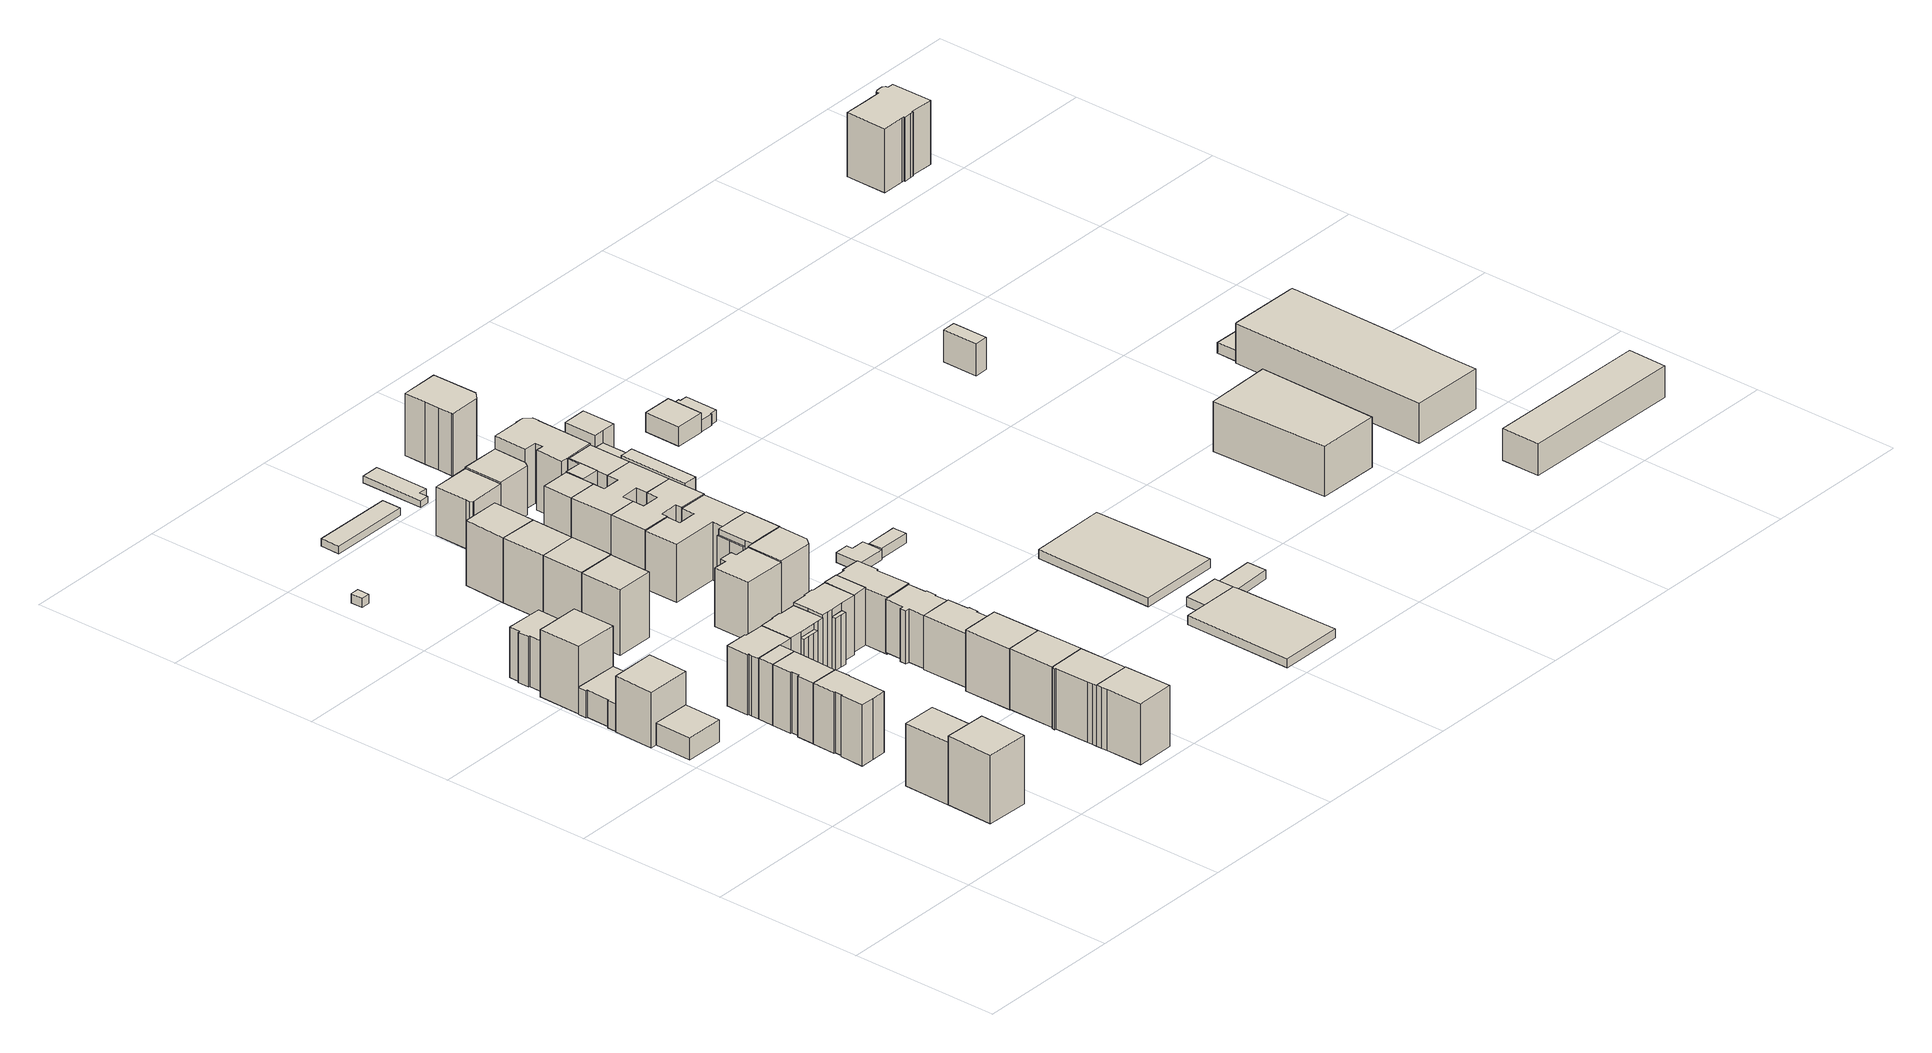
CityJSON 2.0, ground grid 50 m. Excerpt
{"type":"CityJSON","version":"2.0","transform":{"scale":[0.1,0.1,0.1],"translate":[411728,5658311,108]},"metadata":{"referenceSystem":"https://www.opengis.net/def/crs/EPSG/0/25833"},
"CityObjects":{
"building1":{"type":"Building","attributes":{"Dachtyp_tdc":"tdcPolyFlatRoof","Gemeindeschluessel":14612000,"Dachneigung":0,"QualitaetDacherkennung":3,"Geometrietyp2DReferenz":"3000","measuredHeight":7.39,"function":"31001_9998","roofType":"1000"},"geometry":[{"type":"Solid","lod":"1","boundaries":[[[[0,1,2,3]],[[4,5,6,7]],[[3,5,4,0]],[[2,6,5,3]],[[1,7,6,2]],[[0,4,7,1]]]]}]},
"building2":{"type":"Building","attributes":{"Dachtyp_tdc":"tdcGableRoof","Gemeindeschluessel":14612000,"Dachneigung":31.76,"QualitaetDacherkennung":78,"Geometrietyp2DReferenz":"3000","measuredHeight":24.94,"function":"31001_9998","roofType":"3100"},"geometry":[{"type":"Solid","lod":"1","boundaries":[[[[8,9,10,11,12]],[[13,14,15,16,17]],[[12,14,13,8]],[[11,15,14,12]],[[10,16,15,11]],[[9,17,16,10]],[[8,13,17,9]]]]}]},
"building3":{"type":"Building","attributes":{"Dachtyp_tdc":"tdcGableRoof","Gemeindeschluessel":14612000,"Dachneigung":22.24,"QualitaetDacherkennung":67,"Geometrietyp2DReferenz":"3000","measuredHeight":20.08,"function":"31001_9998","roofType":"3100"},"geometry":[{"type":"Solid","lod":"1","boundaries":[[[[18,19,20,21]],[[22,5,23,24]],[[21,5,22,18]],[[20,23,5,21]],[[19,24,23,20]],[[18,22,24,19]]]]}]},
"building4":{"type":"Building","attributes":{"Dachtyp_tdc":"tdcFreeFormRoof","Gemeindeschluessel":14612000,"Dachneigung":40.85,"QualitaetDacherkennung":80,"Geometrietyp2DReferenz":"3000","measuredHeight":23.19,"function":"31001_9998","roofType":"5000"},"geometry":[{"type":"Solid","lod":"1","boundaries":[[[[25,26,27,28,29]],[[30,31,32,33,34]],[[29,31,30,25]],[[28,32,31,29]],[[27,33,32,28]],[[26,34,33,27]],[[25,30,34,26]]]]}]},
"building5":{"type":"Building","attributes":{"Dachtyp_tdc":"tdcFreeFormRoof","Gemeindeschluessel":14612000,"Dachneigung":42.87,"QualitaetDacherkennung":3,"Geometrietyp2DReferenz":"3000","measuredHeight":12.22,"function":"31001_9998","roofType":"5000"},"geometry":[{"type":"Solid","lod":"1","boundaries":[[[[35,36,37,38,39,40,41,42,43]],[[44,45,46,47,48,49,50,51,52]],[[43,45,44,35]],[[42,46,45,43]],[[41,47,46,42]],[[40,48,47,41]],[[39,49,48,40]],[[38,50,49,39]],[[37,51,50,38]],[[36,52,51,37]],[[35,44,52,36]]]]}]},
"building6":{"type":"Building","attributes":{"Dachtyp_tdc":"tdcPolyFlatRoof","Gemeindeschluessel":14612000,"Dachneigung":0,"QualitaetDacherkennung":53,"Geometrietyp2DReferenz":"3000","measuredHeight":22.39,"function":"31001_9998","roofType":"1000"},"geometry":[{"type":"Solid","lod":"1","boundaries":[[[[53,54,55,56,57]],[[58,59,60,61,62]],[[57,59,58,53]],[[56,60,59,57]],[[55,61,60,56]],[[54,62,61,55]],[[53,58,62,54]]]]}]},
"building7":{"type":"Building","attributes":{"Gemeindeschluessel":14612000,"Geometrietyp2DReferenz":"3000","function":"31001_9998","roofType":"9999"},"children":["building7-1","building7-2"]},
"building7-1":{"type":"BuildingPart","attributes":{"Dachtyp_tdc":"tdcGableRoof","Dachneigung":40.55,"QualitaetDacherkennung":94,"Geometrietyp2DReferenz":"3000","measuredHeight":22.36,"roofType":"3100"},"parents":["building7"],"geometry":[{"type":"Solid","lod":"1","boundaries":[[[[63,64,65,66,67,68,69,70,71,72,73,74,75]],[[76,77,78,79,80,81,82,83,84,85,86,87,88]],[[75,77,76,63]],[[74,78,77,75]],[[73,79,78,74]],[[72,80,79,73]],[[71,81,80,72]],[[70,82,81,71]],[[69,83,82,70]],[[68,84,83,69]],[[67,85,84,68]],[[66,86,85,67]],[[65,87,86,66]],[[64,88,87,65]],[[63,76,88,64]]]]}]},
"building7-2":{"type":"BuildingPart","attributes":{"Dachtyp_tdc":"tdcPolyFlatRoof","Dachneigung":13.91,"QualitaetDacherkennung":94,"Geometrietyp2DReferenz":"3000","measuredHeight":18.75,"roofType":"2100"},"parents":["building7"],"geometry":[{"type":"Solid","lod":"1","boundaries":[[[[89,90,91,92,93]],[[94,84,83,82,95]],[[93,84,94,89]],[[92,83,84,93]],[[91,82,83,92]],[[90,95,82,91]],[[89,94,95,90]]]]}]},
"building8":{"type":"Building","attributes":{"Dachtyp_tdc":"tdcGableRoof","Gemeindeschluessel":14612000,"Dachneigung":18.91,"QualitaetDacherkennung":86,"Geometrietyp2DReferenz":"3000","measuredHeight":17.87,"function":"31001_9998","roofType":"3100"},"geometry":[{"type":"Solid","lod":"1","boundaries":[[[[96,97,98,99,100,101,102,103,104,105]],[[106,107,108,109,110,111,112,113,114,115]],[[105,107,106,96]],[[104,108,107,105]],[[103,109,108,104]],[[102,110,109,103]],[[101,111,110,102]],[[100,112,111,101]],[[99,113,112,100]],[[98,114,113,99]],[[97,115,114,98]],[[96,106,115,97]]]]}]},
"building9":{"type":"Building","attributes":{"Gemeindeschluessel":14612000,"Geometrietyp2DReferenz":"3000","function":"31001_9998","roofType":"9999"},"children":["building9-1","building9-2"]},
"building9-1":{"type":"BuildingPart","attributes":{"Dachtyp_tdc":"tdcPolyFlatRoof","Dachneigung":15.55,"QualitaetDacherkennung":91,"Geometrietyp2DReferenz":"3000","measuredHeight":18.82,"roofType":"2100"},"parents":["building9"],"geometry":[{"type":"Solid","lod":"1","boundaries":[[[[116,117,118,119,120,121]],[[122,123,124,125,126,127]],[[121,123,122,116]],[[120,124,123,121]],[[119,125,124,120]],[[118,126,125,119]],[[117,127,126,118]],[[116,122,127,117]]]]}]},
"building9-2":{"type":"BuildingPart","attributes":{"Dachtyp_tdc":"tdcGableRoof","Dachneigung":40.11,"QualitaetDacherkennung":95,"Geometrietyp2DReferenz":"3000","measuredHeight":22.29,"roofType":"3100"},"parents":["building9"],"geometry":[{"type":"Solid","lod":"1","boundaries":[[[[128,129,130,131,132,133,134,135,136,137,138]],[[139,140,141,142,143,144,122,127,145,146,147]],[[138,140,139,128]],[[137,141,140,138]],[[136,142,141,137]],[[135,143,142,136]],[[134,144,143,135]],[[133,122,144,134]],[[132,127,122,133]],[[131,145,127,132]],[[130,146,145,131]],[[129,147,146,130]],[[128,139,147,129]]]]}]},
"building10":{"type":"Building","attributes":{"Gemeindeschluessel":14612000,"Geometrietyp2DReferenz":"3000","function":"31001_9998","roofType":"9999"},"children":["building10-1","building10-2"]},
"building10-1":{"type":"BuildingPart","attributes":{"Dachtyp_tdc":"tdcHipAndGableRoof","Dachneigung":35.93,"QualitaetDacherkennung":56,"Geometrietyp2DReferenz":"3000","measuredHeight":22.14,"roofType":"5000"},"parents":["building10"],"geometry":[{"type":"Solid","lod":"1","boundaries":[[[[148,149,150,151,152,153,154,155,156,157,158]],[[159,160,161,162,163,164,165,166,167,168,169]],[[158,160,159,148]],[[157,161,160,158]],[[156,162,161,157]],[[155,163,162,156]],[[154,164,163,155]],[[153,165,164,154]],[[152,166,165,153]],[[151,167,166,152]],[[150,168,167,151]],[[149,169,168,150]],[[148,159,169,149]]]]}]},
"building10-2":{"type":"BuildingPart","attributes":{"Dachtyp_tdc":"tdcGableRoof","Dachneigung":40.3,"QualitaetDacherkennung":76,"Geometrietyp2DReferenz":"3000","measuredHeight":22.26,"roofType":"3100"},"parents":["building10"],"geometry":[{"type":"Solid","lod":"1","boundaries":[[[[136,134,170,171]],[[142,164,163,144]],[[171,164,142,136]],[[170,163,164,171]],[[134,144,163,170]],[[136,142,144,134]]]]}]},
"building11":{"type":"Building","attributes":{"Dachtyp_tdc":"tdcGableRoof","Gemeindeschluessel":14612000,"Dachneigung":12.02,"QualitaetDacherkennung":97,"Geometrietyp2DReferenz":"3000","measuredHeight":3.23,"function":"31001_9998","roofType":"3100"},"geometry":[{"type":"Solid","lod":"1","boundaries":[[[[172,173,174,175]],[[176,177,178,179]],[[175,177,176,172]],[[174,178,177,175]],[[173,179,178,174]],[[172,176,179,173]]]]}]},
"building12":{"type":"Building","attributes":{"Gemeindeschluessel":14612000,"Geometrietyp2DReferenz":"3000","function":"31001_9998","roofType":"9999"},"children":["building12-1","building12-2"]},
"building12-1":{"type":"BuildingPart","attributes":{"Dachtyp_tdc":"tdcPolyFlatRoof","Dachneigung":35.29,"QualitaetDacherkennung":64,"Geometrietyp2DReferenz":"3000","measuredHeight":17.99,"roofType":"2100"},"parents":["building12"],"geometry":[{"type":"Solid","lod":"1","boundaries":[[[[180,181,182,183,184,185,186,187]],[[188,189,190,191,192,193,194,195]],[[187,189,188,180]],[[186,190,189,187]],[[185,191,190,186]],[[184,192,191,185]],[[183,193,192,184]],[[182,194,193,183]],[[181,195,194,182]],[[180,188,195,181]]]]}]},
"building12-2":{"type":"BuildingPart","attributes":{"Dachtyp_tdc":"tdcGableRoof","Dachneigung":35.89,"QualitaetDacherkennung":82,"Geometrietyp2DReferenz":"3000","measuredHeight":21.71,"roofType":"3100"},"parents":["building12"],"geometry":[{"type":"Solid","lod":"1","boundaries":[[[[196,197,198,199,200,201,202,203,204,205,206,207,208,209,210]],[[188,195,194,193,211,212,213,214,215,216,217,218,219,220,221]],[[210,195,188,196]],[[209,194,195,210]],[[208,193,194,209]],[[207,211,193,208]],[[206,212,211,207]],[[205,213,212,206]],[[204,214,213,205]],[[203,215,214,204]],[[202,216,215,203]],[[201,217,216,202]],[[200,218,217,201]],[[199,219,218,200]],[[198,220,219,199]],[[197,221,220,198]],[[196,188,221,197]]]]}]},
"building13":{"type":"Building","attributes":{"Dachtyp_tdc":"tdcGableRoof","Gemeindeschluessel":14612000,"Dachneigung":32.9,"QualitaetDacherkennung":78,"Geometrietyp2DReferenz":"3000","measuredHeight":22.33,"function":"31001_9998","roofType":"3100"},"geometry":[{"type":"Solid","lod":"1","boundaries":[[[[222,223,224,225,226,227]],[[228,229,230,231,232,233]],[[227,229,228,222]],[[226,230,229,227]],[[225,231,230,226]],[[224,232,231,225]],[[223,233,232,224]],[[222,228,233,223]]]]}]},
"building14":{"type":"Building","attributes":{"Dachtyp_tdc":"tdcGableRoof","Gemeindeschluessel":14612000,"Dachneigung":44.79,"QualitaetDacherkennung":75,"Geometrietyp2DReferenz":"3000","measuredHeight":24.89,"function":"31001_9998","roofType":"3100"},"geometry":[{"type":"Solid","lod":"1","boundaries":[[[[234,235,236,237]],[[238,239,240,241]],[[237,239,238,234]],[[236,240,239,237]],[[235,241,240,236]],[[234,238,241,235]]]]}]},
"building15":{"type":"Building","attributes":{"Dachtyp_tdc":"tdcGableRoof","Gemeindeschluessel":14612000,"Dachneigung":33.52,"QualitaetDacherkennung":89,"Geometrietyp2DReferenz":"3000","measuredHeight":22.36,"function":"31001_9998","roofType":"3100"},"geometry":[{"type":"Solid","lod":"1","boundaries":[[[[242,243,244,245,246,247,248,249,250,251,252,253]],[[254,232,255,256,257,258,259,260,261,262,263,233]],[[253,232,254,242]],[[252,255,232,253]],[[251,256,255,252]],[[250,257,256,251]],[[249,258,257,250]],[[248,259,258,249]],[[247,260,259,248]],[[246,261,260,247]],[[245,262,261,246]],[[244,263,262,245]],[[243,233,263,244]],[[242,254,233,243]]]]}]},
"building16":{"type":"Building","attributes":{"Dachtyp_tdc":"tdcGableRoof","Gemeindeschluessel":14612000,"Dachneigung":44.83,"QualitaetDacherkennung":82,"Geometrietyp2DReferenz":"3000","measuredHeight":24.88,"function":"31001_9998","roofType":"3100"},"geometry":[{"type":"Solid","lod":"1","boundaries":[[[[264,265,266,267]],[[239,268,269,240]],[[267,268,239,264]],[[266,269,268,267]],[[265,240,269,266]],[[264,239,240,265]]]]}]},
"building17":{"type":"Building","attributes":{"Dachtyp_tdc":"tdcGableRoof","Gemeindeschluessel":14612000,"Dachneigung":30.7,"QualitaetDacherkennung":87,"Geometrietyp2DReferenz":"3000","measuredHeight":22,"function":"31001_9998","roofType":"3100"},"geometry":[{"type":"Solid","lod":"1","boundaries":[[[[270,271,272,273]],[[274,275,276,277]],[[273,275,274,270]],[[272,276,275,273]],[[271,277,276,272]],[[270,274,277,271]]]]}]},
"building18":{"type":"Building","attributes":{"Dachtyp_tdc":"tdcGableRoof","Gemeindeschluessel":14612000,"Dachneigung":44.45,"QualitaetDacherkennung":80,"Geometrietyp2DReferenz":"3000","measuredHeight":24.73,"function":"31001_9998","roofType":"3100"},"geometry":[{"type":"Solid","lod":"1","boundaries":[[[[278,279,280,281]],[[282,283,284,285]],[[281,283,282,278]],[[280,284,283,281]],[[279,285,284,280]],[[278,282,285,279]]]]}]},
"building19":{"type":"Building","attributes":{"Gemeindeschluessel":14612000,"Geometrietyp2DReferenz":"3000","function":"31001_9998","roofType":"9999"},"children":["building19-1","building19-2"]},
"building19-1":{"type":"BuildingPart","attributes":{"Dachtyp_tdc":"tdcFreeFormRoof","Dachneigung":67.36,"QualitaetDacherkennung":24,"Geometrietyp2DReferenz":"3000","measuredHeight":18.01,"roofType":"5000"},"parents":["building19"],"geometry":[{"type":"Solid","lod":"1","boundaries":[[[[286,287,288,289,290]],[[291,292,293,294,295]],[[290,291,295,286]],[[289,292,291,290]],[[288,293,292,289]],[[287,294,293,288]],[[286,295,294,287]]]]}]},
"building19-2":{"type":"BuildingPart","attributes":{"Dachtyp_tdc":"tdcGableRoof","Dachneigung":37.55,"QualitaetDacherkennung":87,"Geometrietyp2DReferenz":"3000","measuredHeight":21.97,"roofType":"3100"},"parents":["building19"],"geometry":[{"type":"Solid","lod":"1","boundaries":[[[[296,297,298,299,300,301,302,303,304,305,306,307,308]],[[309,310,311,312,313,314,295,294,315,316,317,318,319]],[[308,310,309,296]],[[307,311,310,308]],[[306,312,311,307]],[[305,313,312,306]],[[304,314,313,305]],[[303,295,314,304]],[[302,294,295,303]],[[301,315,294,302]],[[300,316,315,301]],[[299,317,316,300]],[[298,318,317,299]],[[297,319,318,298]],[[296,309,319,297]]]]}]},
"building20":{"type":"Building","attributes":{"Dachtyp_tdc":"tdcFreeFormRoof","Gemeindeschluessel":14612000,"Dachneigung":32.35,"QualitaetDacherkennung":92,"Geometrietyp2DReferenz":"3000","measuredHeight":22.27,"function":"31001_9998","roofType":"5000"},"geometry":[{"type":"Solid","lod":"1","boundaries":[[[[320,321,322,323,324,325]],[[326,327,328,329,330,331]],[[325,327,326,320]],[[324,328,327,325]],[[323,329,328,324]],[[322,330,329,323]],[[321,331,330,322]],[[320,326,331,321]]]]}]},
"building21":{"type":"Building","attributes":{"Dachtyp_tdc":"tdcGableRoof","Gemeindeschluessel":14612000,"Dachneigung":43.77,"QualitaetDacherkennung":85,"Geometrietyp2DReferenz":"3000","measuredHeight":24.69,"function":"31001_9998","roofType":"3100"},"geometry":[{"type":"Solid","lod":"1","boundaries":[[[[281,280,332,333]],[[283,334,335,284]],[[333,334,283,281]],[[332,335,334,333]],[[280,284,335,332]],[[281,283,284,280]]]]}]},
"building22":{"type":"Building","attributes":{"Dachtyp_tdc":"tdcGableRoof","Gemeindeschluessel":14612000,"Dachneigung":34.84,"QualitaetDacherkennung":86,"Geometrietyp2DReferenz":"3000","measuredHeight":20.12,"function":"31001_9998","roofType":"3100"},"geometry":[{"type":"Solid","lod":"1","boundaries":[[[[336,337,338,339,340,341,342,343,344,345,346]],[[347,348,349,350,351,352,353,354,355,356,357]],[[346,348,347,336]],[[345,349,348,346]],[[344,350,349,345]],[[343,351,350,344]],[[342,352,351,343]],[[341,353,352,342]],[[340,354,353,341]],[[339,355,354,340]],[[338,356,355,339]],[[337,357,356,338]],[[336,347,357,337]]]]}]},
"building23":{"type":"Building","attributes":{"Dachtyp_tdc":"tdcFreeFormRoof","Gemeindeschluessel":14612000,"Dachneigung":29.17,"QualitaetDacherkennung":61,"Geometrietyp2DReferenz":"3000","measuredHeight":21.74,"function":"31001_9998","roofType":"5000"},"geometry":[{"type":"Solid","lod":"1","boundaries":[[[[358,359,360,361,362,363,364,365]],[[366,367,368,369,370,371,372,373]],[[365,367,366,358]],[[364,368,367,365]],[[363,369,368,364]],[[362,370,369,363]],[[361,371,370,362]],[[360,372,371,361]],[[359,373,372,360]],[[358,366,373,359]]]]}]},
"building24":{"type":"Building","attributes":{"Dachtyp_tdc":"tdcGableRoof","Gemeindeschluessel":14612000,"Dachneigung":37.21,"QualitaetDacherkennung":93,"Geometrietyp2DReferenz":"3000","measuredHeight":20.12,"function":"31001_9998","roofType":"3100"},"geometry":[{"type":"Solid","lod":"1","boundaries":[[[[374,375,376,377,378,379,380,381,382,383,384,385,386,387,388]],[[389,390,391,356,392,354,393,394,395,396,397,398,399,400,401]],[[388,390,389,374]],[[387,391,390,388]],[[386,356,391,387]],[[385,392,356,386]],[[384,354,392,385]],[[383,393,354,384]],[[382,394,393,383]],[[381,395,394,382]],[[380,396,395,381]],[[379,397,396,380]],[[378,398,397,379]],[[377,399,398,378]],[[376,400,399,377]],[[375,401,400,376]],[[374,389,401,375]]]]}]},
"building25":{"type":"Building","attributes":{"Gemeindeschluessel":14612000,"Geometrietyp2DReferenz":"3000","function":"31001_9998","roofType":"9999"},"children":["building25-1","building25-2"]},
"building25-1":{"type":"BuildingPart","attributes":{"Dachtyp_tdc":"tdcHipAndGableRoof","Dachneigung":37.06,"QualitaetDacherkennung":68,"Geometrietyp2DReferenz":"3000","measuredHeight":20.86,"roofType":"5000"},"parents":["building25"],"geometry":[{"type":"Solid","lod":"1","boundaries":[[[[402,403,404,405,406,407,408,409,410,411,412]],[[413,414,415,416,417,418,419,420,421,422,423]],[[412,414,413,402]],[[411,415,414,412]],[[410,416,415,411]],[[409,417,416,410]],[[408,418,417,409]],[[407,419,418,408]],[[406,420,419,407]],[[405,421,420,406]],[[404,422,421,405]],[[403,423,422,404]],[[402,413,423,403]]]]}]},
"building25-2":{"type":"BuildingPart","attributes":{"Dachtyp_tdc":"tdcGableRoof","Dachneigung":37.55,"QualitaetDacherkennung":93,"Geometrietyp2DReferenz":"3000","measuredHeight":21.05,"roofType":"3100"},"parents":["building25"],"geometry":[{"type":"Solid","lod":"1","boundaries":[[[[424,425,426,427]],[[417,428,429,418]],[[427,428,417,424]],[[426,429,428,427]],[[425,418,429,426]],[[424,417,418,425]]]]}]},
"building26":{"type":"Building","attributes":{"Dachtyp_tdc":"tdcPolyFlatRoof","Gemeindeschluessel":14612000,"Dachneigung":0,"QualitaetDacherkennung":98,"Geometrietyp2DReferenz":"3000","measuredHeight":2.51,"function":"31001_2463","roofType":"1000"},"geometry":[{"type":"Solid","lod":"1","boundaries":[[[[430,431,432,433]],[[434,435,436,437]],[[433,435,434,430]],[[432,436,435,433]],[[431,437,436,432]],[[430,434,437,431]]]]}]},
"building27":{"type":"Building","attributes":{"Dachtyp_tdc":"tdcFreeFormRoof","Gemeindeschluessel":14612000,"Dachneigung":31.89,"QualitaetDacherkennung":72,"Geometrietyp2DReferenz":"3000","measuredHeight":18.21,"function":"31001_9998","roofType":"5000"},"geometry":[{"type":"Solid","lod":"1","boundaries":[[[[438,439,440,441,442,443,444]],[[445,446,447,448,449,450,451]],[[444,446,445,438]],[[443,447,446,444]],[[442,448,447,443]],[[441,449,448,442]],[[440,450,449,441]],[[439,451,450,440]],[[438,445,451,439]]]]}]},
"building28":{"type":"Building","attributes":{"Gemeindeschluessel":14612000,"Geometrietyp2DReferenz":"3000","function":"31001_9998","roofType":"9999"},"children":["building28-1","building28-2","building28-3"]},
"building28-1":{"type":"BuildingPart","attributes":{"Dachtyp_tdc":"tdcFreeFormRoof","Dachneigung":28.26,"QualitaetDacherkennung":63,"Geometrietyp2DReferenz":"3000","measuredHeight":20.66,"roofType":"5000"},"parents":["building28"],"geometry":[{"type":"Solid","lod":"1","boundaries":[[[[452,453,454,455,456]],[[457,458,459,460,461]],[[456,458,457,452]],[[455,459,458,456]],[[454,460,459,455]],[[453,461,460,454]],[[452,457,461,453]]]]}]},
"building28-2":{"type":"BuildingPart","attributes":{"Dachtyp_tdc":"tdcGableRoof","Dachneigung":28.69,"QualitaetDacherkennung":90,"Geometrietyp2DReferenz":"3000","measuredHeight":20.76,"roofType":"3100"},"parents":["building28"],"geometry":[{"type":"Solid","lod":"1","boundaries":[[[[462,463,464,465,466,467,468,469]],[[470,471,472,473,474,475,476,459]],[[469,471,470,462]],[[468,472,471,469]],[[467,473,472,468]],[[466,474,473,467]],[[465,475,474,466]],[[464,476,475,465]],[[463,459,476,464]],[[462,470,459,463]]]]}]},
"building28-3":{"type":"BuildingPart","attributes":{"Dachtyp_tdc":"tdcFreeFormRoof","Dachneigung":30.95,"QualitaetDacherkennung":78,"Geometrietyp2DReferenz":"3000","measuredHeight":17.84,"roofType":"5000"},"parents":["building28"],"geometry":[{"type":"Solid","lod":"1","boundaries":[[[[477,478,477,479,480,481,482]],[[473,472,483,484,485,473,474]],[[482,472,473,477]],[[481,483,472,482]],[[480,484,483,481]],[[479,485,484,480]],[[477,473,485,479]]]]}]},
"building29":{"type":"Building","attributes":{"Dachtyp_tdc":"tdcFreeFormRoof","Gemeindeschluessel":14612000,"Dachneigung":38.68,"QualitaetDacherkennung":28,"Geometrietyp2DReferenz":"3000","measuredHeight":21.25,"function":"31001_9998","roofType":"5000"},"geometry":[{"type":"Solid","lod":"1","boundaries":[[[[486,487,488,489,490,491,492,493,494,495,496,497]],[[498,499,500,501,502,503,504,505,506,507,508,509]],[[497,499,498,486]],[[496,500,499,497]],[[495,501,500,496]],[[494,502,501,495]],[[493,503,502,494]],[[492,504,503,493]],[[491,505,504,492]],[[490,506,505,491]],[[489,507,506,490]],[[488,508,507,489]],[[487,509,508,488]],[[486,498,509,487]]]]}]},
"building30":{"type":"Building","attributes":{"Dachtyp_tdc":"tdcFreeFormRoof","Gemeindeschluessel":14612000,"Dachneigung":34.9,"QualitaetDacherkennung":61,"Geometrietyp2DReferenz":"3000","measuredHeight":21.16,"function":"31001_9998","roofType":"5000"},"geometry":[{"type":"Solid","lod":"1","boundaries":[[[[510,511,512,513,514,515,516,517,518,519,520,521]],[[522,523,501,500,524,525,526,527,528,529,507,506]],[[521,523,522,510]],[[520,501,523,521]],[[519,500,501,520]],[[518,524,500,519]],[[517,525,524,518]],[[516,526,525,517]],[[515,527,526,516]],[[514,528,527,515]],[[513,529,528,514]],[[512,507,529,513]],[[511,506,507,512]],[[510,522,506,511]]]]}]},
"building31":{"type":"Building","attributes":{"Dachtyp_tdc":"tdcFreeFormRoof","Gemeindeschluessel":14612000,"Dachneigung":34.23,"QualitaetDacherkennung":68,"Geometrietyp2DReferenz":"3000","measuredHeight":21.17,"function":"31001_9998","roofType":"5000"},"geometry":[{"type":"Solid","lod":"1","boundaries":[[[[514,513,530,531,532,533,534,535,518,517,536,537]],[[528,538,539,525,524,540,541,542,543,544,545,529]],[[537,538,528,514]],[[536,539,538,537]],[[517,525,539,536]],[[518,524,525,517]],[[535,540,524,518]],[[534,541,540,535]],[[533,542,541,534]],[[532,543,542,533]],[[531,544,543,532]],[[530,545,544,531]],[[513,529,545,530]],[[514,528,529,513]]]]}]},
"building32":{"type":"Building","attributes":{"Dachtyp_tdc":"tdcFreeFormRoof","Gemeindeschluessel":14612000,"Dachneigung":35.38,"QualitaetDacherkennung":73,"Geometrietyp2DReferenz":"3000","measuredHeight":18.56,"function":"31001_9998","roofType":"5000"},"geometry":[{"type":"Solid","lod":"1","boundaries":[[[[546,547,548,549,550]],[[551,552,553,554,555]],[[550,552,551,546]],[[549,553,552,550]],[[548,554,553,549]],[[547,555,554,548]],[[546,551,555,547]]]]}]},
"building33":{"type":"Building","attributes":{"Gemeindeschluessel":14612000,"Geometrietyp2DReferenz":"3000","function":"31001_9998","roofType":"9999"},"children":["building33-1","building33-2","building33-3"]},
"building33-1":{"type":"BuildingPart","attributes":{"Dachtyp_tdc":"tdcHipAndGableRoof","Dachneigung":36.17,"QualitaetDacherkennung":77,"Geometrietyp2DReferenz":"3000","measuredHeight":21.16,"roofType":"5000"},"parents":["building33"],"geometry":[{"type":"Solid","lod":"1","boundaries":[[[[535,534,556,557]],[[558,559,560,561]],[[557,559,558,535]],[[556,560,559,557]],[[534,561,560,556]],[[535,558,561,534]]]]}]},
"building33-2":{"type":"BuildingPart","attributes":{"Dachtyp_tdc":"tdcGableRoof","Dachneigung":41.21,"QualitaetDacherkennung":58,"Geometrietyp2DReferenz":"3000","measuredHeight":21.13,"roofType":"3100"},"parents":["building33"],"geometry":[{"type":"Solid","lod":"1","boundaries":[[[[562,563,564,565,566,567,568,569]],[[570,571,572,573,574,575,560,576]],[[569,571,570,562]],[[568,572,571,569]],[[567,573,572,568]],[[566,574,573,567]],[[565,575,574,566]],[[564,560,575,565]],[[563,576,560,564]],[[562,570,576,563]]]]}]},
"building33-3":{"type":"BuildingPart","attributes":{"Dachtyp_tdc":"tdcGableRoof","Dachneigung":34.9,"QualitaetDacherkennung":80,"Geometrietyp2DReferenz":"3000","measuredHeight":21.15,"roofType":"3100"},"parents":["building33"],"geometry":[{"type":"Solid","lod":"1","boundaries":[[[[577,531,530,578,579]],[[573,571,580,581,582]],[[579,571,573,577]],[[578,580,571,579]],[[530,581,580,578]],[[531,582,581,530]],[[577,573,582,531]]]]}]},
"building34":{"type":"Building","attributes":{"Dachtyp_tdc":"tdcPolyFlatRoof","Gemeindeschluessel":14612000,"Dachneigung":0,"QualitaetDacherkennung":97,"Geometrietyp2DReferenz":"3000","measuredHeight":2.21,"function":"31001_9998","roofType":"1000"},"geometry":[{"type":"Solid","lod":"1","boundaries":[[[[583,584,585,586,587,588,589]],[[590,591,592,593,594,595,596]],[[589,591,590,583]],[[588,592,591,589]],[[587,593,592,588]],[[586,594,593,587]],[[585,595,594,586]],[[584,596,595,585]],[[583,590,596,584]]]]}]},
"building35":{"type":"Building","attributes":{"Dachtyp_tdc":"tdcFreeFormRoof","Gemeindeschluessel":14612000,"Dachneigung":36.67,"QualitaetDacherkennung":42,"Geometrietyp2DReferenz":"3000","measuredHeight":21.91,"function":"31001_9998","roofType":"5000"},"geometry":[{"type":"Solid","lod":"1","boundaries":[[[[597,598,599,600,601,602,603,604,605,606,607,608,609,610]],[[611,612,613,614,615,616,617,618,619,620,621,622,623,624]],[[610,612,611,597]],[[609,613,612,610]],[[608,614,613,609]],[[607,615,614,608]],[[606,616,615,607]],[[605,617,616,606]],[[604,618,617,605]],[[603,619,618,604]],[[602,620,619,603]],[[601,621,620,602]],[[600,622,621,601]],[[599,623,622,600]],[[598,624,623,599]],[[597,611,624,598]]]]}]},
"building36":{"type":"Building","attributes":{"Dachtyp_tdc":"tdcPolyFlatRoof","Gemeindeschluessel":14612000,"Dachneigung":2.65,"QualitaetDacherkennung":74,"Geometrietyp2DReferenz":"3000","measuredHeight":3.48,"function":"31001_2000","roofType":"2100"},"geometry":[{"type":"Solid","lod":"1","boundaries":[[[[625,626,627,628,629,630,631]],[[632,633,634,635,636,637,638]],[[631,633,632,625]],[[630,634,633,631]],[[629,635,634,630]],[[628,636,635,629]],[[627,637,636,628]],[[626,638,637,627]],[[625,632,638,626]]]]}]},
"building37":{"type":"Building","attributes":{"Dachtyp_tdc":"tdcPolyFlatRoof","Gemeindeschluessel":14612000,"Dachneigung":6.63,"QualitaetDacherkennung":80,"Geometrietyp2DReferenz":"3000","measuredHeight":3.49,"function":"31001_2000","roofType":"2100"},"geometry":[{"type":"Solid","lod":"1","boundaries":[[[[639,640,641,642,643]],[[644,645,646,647,648]],[[643,645,644,639]],[[642,646,645,643]],[[641,647,646,642]],[[640,648,647,641]],[[639,644,648,640]]]]}]},
"building38":{"type":"Building","attributes":{"Gemeindeschluessel":14612000,"Geometrietyp2DReferenz":"3000","function":"31001_9998","roofType":"9999"},"children":["building38-1","building38-2"]},
"building38-1":{"type":"BuildingPart","attributes":{"Dachtyp_tdc":"tdcPolyFlatRoof","Dachneigung":0,"QualitaetDacherkennung":0,"Geometrietyp2DReferenz":"3000","measuredHeight":3,"roofType":"9999"},"parents":["building38"],"geometry":[{"type":"Solid","lod":"1","boundaries":[[[[649,650,651,652,653,654]],[[655,656,657,658,659,660]],[[654,656,655,649]],[[653,657,656,654]],[[652,658,657,653]],[[651,659,658,652]],[[650,660,659,651]],[[649,655,660,650]]]]}]},
"building38-2":{"type":"BuildingPart","attributes":{"Dachtyp_tdc":"tdcPolyFlatRoof","Dachneigung":0,"QualitaetDacherkennung":66,"Geometrietyp2DReferenz":"3000","measuredHeight":3.06,"roofType":"1000"},"parents":["building38"],"geometry":[{"type":"Solid","lod":"1","boundaries":[[[[653,652,661,662,663]],[[657,664,665,666,658]],[[663,664,657,653]],[[662,665,664,663]],[[661,666,665,662]],[[652,658,666,661]],[[653,657,658,652]]]]}]},
"building39":{"type":"Building","attributes":{"Dachtyp_tdc":"tdcFreeFormRoof","Gemeindeschluessel":14612000,"Dachneigung":29.81,"QualitaetDacherkennung":72,"Geometrietyp2DReferenz":"3000","measuredHeight":22.5,"function":"31001_9998","roofType":"5000"},"geometry":[{"type":"Solid","lod":"1","boundaries":[[[[667,668,669,670,671,672,673,674,675,676]],[[677,678,679,680,681,682,683,684,685,686]],[[676,678,677,667]],[[675,679,678,676]],[[674,680,679,675]],[[673,681,680,674]],[[672,682,681,673]],[[671,683,682,672]],[[670,684,683,671]],[[669,685,684,670]],[[668,686,685,669]],[[667,677,686,668]]]]}]},
"building40":{"type":"Building","attributes":{"Dachtyp_tdc":"tdcHipAndGableRoof","Gemeindeschluessel":14612000,"Dachneigung":51.03,"QualitaetDacherkennung":64,"Geometrietyp2DReferenz":"3000","measuredHeight":6.66,"function":"31001_9998","roofType":"5000"},"geometry":[{"type":"Solid","lod":"1","boundaries":[[[[687,688,689,690,691,692]],[[693,694,695,696,697,698]],[[692,694,693,687]],[[691,695,694,692]],[[690,696,695,691]],[[689,697,696,690]],[[688,698,697,689]],[[687,693,698,688]]]]}]},
"building41":{"type":"Building","attributes":{"Dachtyp_tdc":"tdcPolyFlatRoof","Gemeindeschluessel":14612000,"Dachneigung":3.09,"QualitaetDacherkennung":72,"Geometrietyp2DReferenz":"3000","measuredHeight":4.17,"function":"31001_9998","roofType":"2100"},"geometry":[{"type":"Solid","lod":"1","boundaries":[[[[699,700,701,702,703,704,705,706]],[[707,708,709,710,711,712,713,714]],[[706,708,707,699]],[[705,709,708,706]],[[704,710,709,705]],[[703,711,710,704]],[[702,712,711,703]],[[701,713,712,702]],[[700,714,713,701]],[[699,707,714,700]]]]}]},
"building42":{"type":"Building","attributes":{"name":"148. Grundschule Dresden","Dachtyp_tdc":"tdcPolyFlatRoof","Gemeindeschluessel":14612000,"Dachneigung":0,"QualitaetDacherkennung":0,"Geometrietyp2DReferenz":"3000","BezugspunktDach":"2000","measuredHeight":3,"function":"31001_3021"},"geometry":[{"type":"Solid","lod":"1","boundaries":[[[[715,716,717,718]],[[719,720,721,722]],[[718,720,719,715]],[[717,721,720,718]],[[716,722,721,717]],[[715,719,722,716]]]]}]},
"building43":{"type":"Building","attributes":{"Dachtyp_tdc":"tdcHipRoof","Gemeindeschluessel":14612000,"Dachneigung":32.09,"QualitaetDacherkennung":90,"Geometrietyp2DReferenz":"3000","measuredHeight":9.74,"function":"31001_9998","roofType":"3200"},"geometry":[{"type":"Solid","lod":"1","boundaries":[[[[723,724,725,726,727]],[[728,729,730,731,732]],[[727,729,728,723]],[[726,730,729,727]],[[725,731,730,726]],[[724,732,731,725]],[[723,728,732,724]]]]}]},
"building44":{"type":"Building","attributes":{"Dachtyp_tdc":"tdcPolyFlatRoof","Gemeindeschluessel":14612000,"Dachneigung":0,"QualitaetDacherkennung":0,"Geometrietyp2DReferenz":"3000","BezugspunktDach":"2000","measuredHeight":3,"function":"31001_9998"},"geometry":[{"type":"Solid","lod":"1","boundaries":[[[[733,734,735,736]],[[737,738,739,740]],[[736,738,737,733]],[[735,739,738,736]],[[734,740,739,735]],[[733,737,740,734]]]]}]},
"building45":{"type":"Building","attributes":{"Dachtyp_tdc":"tdcPolyFlatRoof","Gemeindeschluessel":14612000,"Dachneigung":19.82,"QualitaetDacherkennung":88,"Geometrietyp2DReferenz":"3000","measuredHeight":8.15,"function":"31001_9998","roofType":"2100"},"geometry":[{"type":"Solid","lod":"1","boundaries":[[[[741,742,743,744]],[[745,746,747,748]],[[744,746,745,741]],[[743,747,746,744]],[[742,748,747,743]],[[741,745,748,742]]]]}]},
"building46":{"type":"Building","attributes":{"Dachtyp_tdc":"tdcPolyFlatRoof","Gemeindeschluessel":14612000,"Dachneigung":4.61,"QualitaetDacherkennung":85,"Geometrietyp2DReferenz":"3000","measuredHeight":4.03,"function":"31001_9998","roofType":"2100"},"geometry":[{"type":"Solid","lod":"1","boundaries":[[[[749,750,751,752,753,754,755,756]],[[757,758,759,760,761,762,763,764]],[[756,758,757,749]],[[755,759,758,756]],[[754,760,759,755]],[[753,761,760,754]],[[752,762,761,753]],[[751,763,762,752]],[[750,764,763,751]],[[749,757,764,750]]]]}]},
"building47":{"type":"Building","attributes":{"Dachtyp_tdc":"tdcFreeFormRoof","Gemeindeschluessel":14612000,"Dachneigung":35.84,"QualitaetDacherkennung":5,"Geometrietyp2DReferenz":"3000","measuredHeight":20.55,"function":"31001_3211","roofType":"5000"},"geometry":[{"type":"Solid","lod":"1","boundaries":[[[[765,766,767,768]],[[769,770,771,772]],[[768,770,769,765]],[[767,771,770,768]],[[766,772,771,767]],[[765,769,772,766]]]]}]},
"building48":{"type":"Building","attributes":{"Dachtyp_tdc":"tdcFreeFormRoof","Gemeindeschluessel":14612000,"Dachneigung":62.43,"QualitaetDacherkennung":5,"Geometrietyp2DReferenz":"3000","measuredHeight":12.81,"function":"31001_9998","roofType":"5000"},"geometry":[{"type":"Solid","lod":"1","boundaries":[[[[773,774,775,776]],[[777,778,779,780]],[[776,778,777,773]],[[775,779,778,776]],[[774,780,779,775]],[[773,777,780,774]]]]}]},
"building49":{"type":"Building","attributes":{"Gemeindeschluessel":14612000,"Geometrietyp2DReferenz":"3000","function":"31001_2000","roofType":"9999"},"children":["building49-1","building49-2"]},
"building49-1":{"type":"BuildingPart","attributes":{"Dachtyp_tdc":"tdcPolyFlatRoof","Dachneigung":0,"QualitaetDacherkennung":28,"Geometrietyp2DReferenz":"3000","measuredHeight":13.12,"roofType":"1000"},"parents":["building49"],"geometry":[{"type":"Solid","lod":"1","boundaries":[[[[781,782,783,784,785,786,787,788,789,790,791,792,793]],[[794,795,796,797,798,799,800,801,802,803,804,805,806]],[[793,795,794,781]],[[792,796,795,793]],[[791,797,796,792]],[[790,798,797,791]],[[789,799,798,790]],[[788,800,799,789]],[[787,801,800,788]],[[786,802,801,787]],[[785,803,802,786]],[[784,804,803,785]],[[783,805,804,784]],[[782,806,805,783]],[[781,794,806,782]]]]}]},
"building49-2":{"type":"BuildingPart","attributes":{"Dachtyp_tdc":"tdcHipAndGableRoof","Dachneigung":45.93,"QualitaetDacherkennung":15,"Geometrietyp2DReferenz":"3000","measuredHeight":10.71,"roofType":"5000"},"parents":["building49"],"geometry":[{"type":"Solid","lod":"1","boundaries":[[[[807,808,809,810]],[[811,812,800,799]],[[810,812,811,807]],[[809,800,812,810]],[[808,799,800,809]],[[807,811,799,808]]]]}]},
"building50":{"type":"Building","attributes":{"Dachtyp_tdc":"tdcPolyFlatRoof","Gemeindeschluessel":14612000,"Dachneigung":0,"QualitaetDacherkennung":82,"Geometrietyp2DReferenz":"3000","measuredHeight":10.46,"function":"31001_2000","roofType":"1000"},"geometry":[{"type":"Solid","lod":"1","boundaries":[[[[813,814,815,816]],[[817,818,819,820]],[[816,818,817,813]],[[815,819,818,816]],[[814,820,819,815]],[[813,817,820,814]]]]}]},
"building51":{"type":"Building","attributes":{"Dachtyp_tdc":"tdcGableRoof","Gemeindeschluessel":14612000,"Dachneigung":10.11,"QualitaetDacherkennung":78,"Geometrietyp2DReferenz":"3000","measuredHeight":3.86,"function":"31001_2000","roofType":"3100"},"geometry":[{"type":"Solid","lod":"1","boundaries":[[[[821,822,823,824]],[[825,826,827,828]],[[824,826,825,821]],[[823,827,826,824]],[[822,828,827,823]],[[821,825,828,822]]]]}]},
"building52":{"type":"Building","attributes":{"Dachtyp_tdc":"tdcFreeFormRoof","Gemeindeschluessel":14612000,"Dachneigung":30.04,"QualitaetDacherkennung":64,"Geometrietyp2DReferenz":"3000","measuredHeight":23.4,"function":"31001_9998","roofType":"5000"},"geometry":[{"type":"Solid","lod":"1","boundaries":[[[[829,830,831,832,833,834,835,836,837,838,839,840,841,842,843,844,845,846,847]],[[848,849,850,851,852,853,854,855,856,857,858,859,860,861,862,863,864,865,866]],[[847,849,848,829]],[[846,850,849,847]],[[845,851,850,846]],[[844,852,851,845]],[[843,853,852,844]],[[842,854,853,843]],[[841,855,854,842]],[[840,856,855,841]],[[839,857,856,840]],[[838,858,857,839]],[[837,859,858,838]],[[836,860,859,837]],[[835,861,860,836]],[[834,862,861,835]],[[833,863,862,834]],[[832,864,863,833]],[[831,865,864,832]],[[830,866,865,831]],[[829,848,866,830]]]]}]}
},
"vertices":[
[24,1166,78],[21,1041,78],[150,1039,78],[153,1164,78],[24,1166,4],[153,1164,4],[150,1039,4],[21,1041,4],
[300,323,231],[296,165,231],[441,160,231],[445,319,231],[416,320,231],[300,323,4],[416,320,4],[445,319,4],[441,160,4],[296,165,4],
[157,1300,189],[6,1300,189],[2,1167,189],[153,1164,189],[157,1300,4],[2,1167,4],[6,1300,4],
[416,320,210],[416,327,210],[419,480,210],[304,482,210],[300,323,210],[416,320,3],[300,323,3],[304,482,3],[419,480,3],[416,327,3],
[160,1437,96],[11,1440,96],[10,1440,96],[9,1411,96],[14,1411,96],[12,1330,96],[7,1330,96],[6,1300,96],[157,1300,96],[160,1437,6],[157,1300,6],[6,1300,6],[7,1330,6],[12,1330,6],[14,1411,6],[9,1411,6],[10,1440,6],[11,1440,6],
[162,1581,230],[38,1582,230],[14,1583,230],[11,1440,230],[160,1437,230],[162,1581,7],[160,1437,7],[11,1440,7],[14,1583,7],[38,1582,7],
[316,724,205],[310,724,205],[308,645,205],[357,645,205],[405,645,205],[406,688,205],[408,776,205],[409,776,205],[409,826,205],[361,827,205],[313,828,205],[311,750,205],[316,750,205],[316,724,3],[316,750,3],[311,750,3],[313,828,3],[361,827,3],[409,826,3],[409,776,3],[408,776,3],[406,688,3],[405,645,3],[357,645,3],[308,645,3],[310,724,3],
[422,688,188],[423,776,188],[409,776,188],[408,776,188],[406,688,188],[422,688,3],[423,776,3],
[100,1582,173],[162,1581,173],[165,1715,173],[104,1717,173],[41,1718,173],[40,1681,173],[35,1681,173],[35,1643,173],[39,1643,173],[38,1582,173],[100,1582,6],[38,1582,6],[39,1643,6],[35,1643,6],[35,1681,6],[40,1681,6],[41,1718,6],[104,1717,6],[165,1715,6],[162,1581,6],
[409,933,189],[406,826,189],[409,826,189],[410,845,189],[423,845,189],[425,933,189],[409,933,4],[425,933,4],[423,845,4],[410,845,4],[409,826,4],[406,826,4],
[320,886,206],[314,886,206],[313,828,206],[361,827,206],[406,826,206],[409,933,206],[410,978,206],[365,979,206],[316,980,206],[315,913,206],[320,913,206],[320,886,4],[320,913,4],[315,913,4],[316,980,4],[365,979,4],[410,978,4],[361,827,4],[313,828,4],[314,886,4],
[393,1142,204],[393,1146,204],[317,1147,204],[314,1071,204],[319,1070,204],[318,1058,204],[318,1033,204],[412,1033,204],[461,1034,204],[461,1086,204],[461,1141,204],[393,1142,4],[461,1141,4],[461,1086,4],[461,1034,4],[412,1033,4],[318,1033,4],[318,1058,4],[319,1070,4],[314,1071,4],[317,1147,4],[393,1146,4],
[412,1033,206],[318,1033,206],
[63,2319,40],[63,2278,40],[93,2278,40],[93,2319,40],[63,2319,10],[93,2319,10],[93,2278,10],[63,2278,10],
[565,1033,185],[565,1034,185],[505,1034,185],[505,1033,185],[505,1020,185],[525,1020,185],[546,1020,185],[565,1020,185],[565,1033,10],[565,1020,10],[546,1020,10],[525,1020,10],[505,1020,10],[505,1033,10],[505,1034,10],[565,1034,10],
[565,1033,205],[583,1033,205],[604,1034,205],[603,1084,205],[602,1140,205],[543,1141,205],[543,1144,205],[512,1144,205],[511,1141,205],[461,1141,205],[461,1085,205],[461,1034,205],[505,1033,205],[505,1034,205],[565,1034,205],[461,1034,10],[461,1085,10],[461,1141,10],[511,1141,10],[512,1144,10],[543,1144,10],[543,1141,10],[602,1140,10],[603,1084,10],[604,1034,10],[583,1033,10],
[901,6,240],[899,167,240],[770,167,240],[770,147,240],[771,129,240],[772,6,240],[901,6,38],[772,6,38],[771,129,38],[770,147,38],[770,167,38],[899,167,38],
[332,1553,223],[460,1552,223],[463,1695,223],[335,1696,223],[332,1553,6],[335,1696,6],[463,1695,6],[460,1552,6],
[835,167,239],[899,167,239],[897,328,239],[833,328,239],[767,327,239],[767,324,239],[764,324,239],[764,315,239],[769,315,239],[770,199,239],[770,181,239],[770,167,239],[835,167,38],[770,181,38],[770,199,38],[769,315,38],[764,315,38],[764,324,38],[767,324,38],[767,327,38],[833,328,38],[897,328,38],
[335,1696,224],[463,1695,224],[466,1840,224],[338,1840,224],[338,1840,6],[466,1840,6],
[767,327,240],[897,328,240],[895,484,240],[768,483,240],[767,327,39],[768,483,39],[895,484,39],[897,328,39],
[338,1840,223],[466,1840,223],[469,1985,223],[340,1989,223],[338,1840,8],[340,1989,8],[469,1985,8],[466,1840,8],
[687,1033,190],[643,1033,190],[643,1019,190],[668,1019,190],[687,1019,190],[687,1019,18],[668,1019,18],[643,1019,18],[643,1033,18],[687,1033,18],
[653,1144,215],[653,1140,215],[602,1140,215],[603,1087,215],[604,1034,215],[625,1033,215],[643,1033,215],[687,1033,215],[742,1033,215],[742,1087,215],[742,1141,215],[688,1141,215],[688,1144,215],[653,1144,18],[688,1144,18],[688,1141,18],[742,1141,18],[742,1087,18],[742,1033,18],[625,1033,18],[604,1034,18],[603,1087,18],[602,1140,18],[653,1140,18],
[767,645,239],[768,483,239],[895,484,239],[895,485,239],[894,645,239],[784,645,239],[767,645,37],[784,645,37],[894,645,37],[895,485,37],[895,484,37],[768,483,37],
[472,2130,223],[346,2130,223],[346,2130,8],[472,2130,8],
[898,741,215],[893,741,215],[892,812,215],[839,812,215],[787,812,215],[782,812,215],[784,645,215],[841,645,215],[894,645,215],[893,708,215],[898,708,215],[898,741,36],[898,708,36],[893,708,36],[894,645,36],[841,645,36],[784,645,36],[782,812,36],[787,812,36],[839,812,36],[892,812,36],[893,741,36],
[752,1309,213],[754,1432,213],[702,1433,213],[702,1452,213],[656,1453,213],[656,1433,213],[608,1434,213],[607,1311,213],[752,1309,19],[607,1311,19],[608,1434,19],[656,1433,19],[656,1453,19],[702,1452,19],[702,1433,19],[754,1432,19],
[895,894,212],[890,894,212],[890,955,212],[838,954,212],[792,954,212],[787,954,212],[786,890,212],[774,890,212],[774,870,212],[787,869,212],[787,812,212],[840,812,212],[892,812,212],[891,861,212],[895,861,212],[895,894,36],[895,861,36],[891,861,36],[840,812,36],[787,869,36],[774,870,36],[774,890,36],[786,890,36],[787,954,36],[792,954,36],[838,954,36],[890,955,36],[890,894,36],
[888,1071,215],[894,1072,215],[893,1146,215],[891,1146,215],[829,1147,215],[829,1141,215],[792,1141,215],[792,1033,215],[792,954,215],[839,954,215],[890,955,215],[888,1071,27],[890,955,27],[839,954,27],[792,954,27],[792,1033,27],[792,1141,27],[829,1141,27],[829,1147,27],[891,1146,27],[893,1146,27],[894,1072,27],
[792,1033,217],[792,1141,217],[742,1141,217],[742,1033,217],[742,1033,27],[742,1141,27],
[515,2576,37],[245,2578,37],[243,2513,37],[515,2512,37],[515,2576,12],[515,2512,12],[243,2513,12],[245,2578,12],
[493,2241,175],[500,2232,175],[504,2232,175],[622,2232,175],[623,2362,175],[494,2363,175],[493,2251,175],[493,2241,14],[493,2251,14],[494,2363,14],[623,2362,14],[622,2232,14],[504,2232,14],[500,2232,14],
[752,1309,217],[873,1309,217],[891,1330,217],[892,1431,217],[754,1432,217],[752,1309,28],[754,1432,28],[892,1431,28],[891,1330,28],[873,1309,28],
[827,1432,218],[892,1431,218],[893,1555,218],[828,1556,218],[794,1556,218],[773,1556,218],[772,1459,218],[771,1432,218],[827,1432,28],[771,1432,28],[772,1459,28],[773,1556,28],[794,1556,28],[828,1556,28],[893,1555,28],
[773,1556,199],[794,1556,199],[765,1556,199],[765,1510,199],[765,1459,199],[772,1459,199],[765,1459,28],[765,1510,28],[765,1556,28],
[794,1595,215],[794,1556,215],[893,1555,215],[893,1709,215],[795,1710,215],[795,1665,215],[787,1665,215],[758,1665,215],[732,1665,215],[733,1712,215],[635,1712,215],[635,1596,215],[794,1595,23],[635,1596,23],[635,1712,23],[733,1712,23],[732,1665,23],[758,1665,23],[787,1665,23],[795,1665,23],[795,1710,23],[893,1709,23],[893,1555,23],[794,1556,23],
[795,1733,218],[795,1710,218],[893,1709,218],[893,1838,218],[795,1838,218],[795,1799,218],[733,1799,218],[734,1838,218],[636,1838,218],[635,1712,218],[733,1712,218],[733,1733,218],[795,1733,23],[733,1733,23],[636,1838,23],[734,1838,23],[733,1799,23],[795,1799,23],[795,1838,23],[893,1838,23],
[893,1983,218],[795,1984,218],[795,1945,218],[734,1945,218],[735,1984,218],[637,1985,218],[734,1877,218],[795,1877,218],[795,1877,23],[734,1877,23],[637,1985,23],[735,1984,23],[734,1945,23],[795,1945,23],[795,1984,23],[893,1983,23],
[622,2232,180],[740,2232,180],[750,2248,180],[753,2361,180],[623,2362,180],[622,2232,18],[623,2362,18],[753,2361,18],[750,2248,18],[740,2232,18],
[735,2085,218],[637,2085,218],[637,1985,24],[637,2085,24],[735,2085,24],[735,1984,24],
[792,2127,220],[792,2084,220],[735,2085,220],[735,2056,220],[735,2022,220],[796,2021,220],[796,2055,220],[796,2127,220],[792,2127,24],[796,2127,24],[796,2055,24],[796,2021,24],[735,2022,24],[735,2056,24],[792,2084,24],
[796,2021,218],[893,2127,218],[796,2127,218],[893,2127,24],[893,1983,24],[795,1984,24],
[612,2491,38],[612,2522,38],[642,2521,38],[642,2703,38],[623,2703,38],[581,2703,38],[581,2491,38],[612,2491,16],[581,2491,16],[581,2703,16],[623,2703,16],[642,2703,16],[642,2521,16],[612,2522,16],
[767,2127,223],[792,2127,223],[893,2127,223],[895,2320,223],[897,2320,223],[897,2341,223],[877,2362,223],[849,2362,223],[849,2361,223],[753,2361,223],[750,2248,223],[794,2247,223],[794,2220,223],[768,2221,223],[767,2127,25],[768,2221,25],[794,2220,25],[794,2247,25],[750,2248,25],[753,2361,25],[849,2361,25],[849,2362,25],[877,2362,25],[897,2341,25],[897,2320,25],[895,2320,25],[893,2127,25],[792,2127,25],
[1157,1276,77],[1157,1322,77],[1157,1345,77],[1110,1345,77],[1111,1366,77],[1065,1366,77],[1065,1276,77],[1157,1276,44],[1065,1276,44],[1065,1366,44],[1111,1366,44],[1110,1345,44],[1157,1345,44],[1157,1322,44],
[1157,1276,81],[1265,1275,81],[1265,1315,81],[1265,1322,81],[1157,1322,81],[1157,1276,49],[1157,1322,49],[1265,1322,49],[1265,1315,49],[1265,1275,49],
[1430,12,78],[1643,12,78],[1636,363,78],[1635,380,78],[1507,380,78],[1432,380,78],[1430,12,48],[1432,380,48],[1507,380,48],[1635,380,48],[1636,363,48],[1643,12,48],
[1634,432,78],[1634,448,78],[1507,446,78],[1507,446,48],[1634,448,48],[1634,432,48],
[767,2528,225],[872,2528,225],[873,2527,225],[897,2551,225],[896,2552,225],[895,2703,225],[767,2703,225],[767,2628,225],[767,2579,225],[766,2530,225],[767,2528,19],[766,2530,19],[767,2579,19],[767,2628,19],[767,2703,19],[895,2703,19],[896,2552,19],[897,2551,19],[873,2527,19],[872,2528,19],
[1097,2153,94],[1085,2153,94],[1062,2153,94],[1060,1917,94],[1106,1917,94],[1108,2153,94],[1097,2153,42],[1108,2153,42],[1106,1917,42],[1060,1917,42],[1062,2153,42],[1085,2153,42],
[1097,2153,82],[1097,2188,82],[1097,2215,82],[1097,2249,82],[1063,2250,82],[1063,2216,82],[1062,2188,82],[1062,2153,82],[1097,2153,41],[1062,2153,41],[1062,2188,41],[1063,2216,41],[1063,2250,41],[1097,2249,41],[1097,2215,41],[1097,2188,41],
[1437,528,77],[1711,528,77],[1702,938,77],[1442,935,77],[1437,528,47],[1442,935,47],[1702,938,47],[1711,528,47],
[1144,2360,123],[1064,2360,123],[1063,2250,123],[1097,2249,123],[1144,2249,123],[1144,2360,39],[1144,2249,39],[1097,2249,39],[1063,2250,39],[1064,2360,39],
[1634,432,77],[1636,363,77],[1765,368,77],[1764,434,77],[1634,432,47],[1764,434,47],[1765,368,47],[1636,363,47],
[1361,2107,112],[1362,2229,112],[1264,2230,112],[1263,2108,112],[1361,2107,48],[1263,2108,48],[1264,2230,48],[1362,2229,48],
[1408,2222,87],[1409,2229,87],[1362,2229,87],[1361,2107,87],[1407,2107,87],[1407,2111,87],[1433,2111,87],[1434,2222,87],[1408,2222,49],[1434,2222,49],[1433,2111,49],[1407,2111,49],[1407,2107,49],[1361,2107,49],[1362,2229,49],[1409,2229,49],
[2428,928,215],[2203,924,215],[2215,525,215],[2423,523,215],[2428,928,49],[2423,523,49],[2215,525,49],[2203,924,49],
[2143,1707,151],[2143,1827,151],[2098,1827,151],[2097,1707,151],[2143,1707,45],[2097,1707,45],[2098,1827,45],[2143,1827,45],
[2619,1186,177],[2613,507,177],[2861,504,177],[2861,556,177],[2862,666,177],[2863,693,177],[2864,790,177],[2866,993,177],[2868,1174,177],[2867,1174,177],[2868,1184,177],[2860,1184,177],[2627,1186,177],[2619,1186,45],[2627,1186,45],[2860,1184,45],[2868,1184,45],[2867,1174,45],[2868,1174,45],[2866,993,45],[2864,790,45],[2863,693,45],[2862,666,45],[2861,556,45],[2861,504,45],[2613,507,45],
[2922,1174,130],[2868,1174,130],[2866,993,130],[2921,992,130],[2922,1174,45],[2921,992,45],
[3249,261,151],[2692,266,151],[2691,135,151],[3248,130,151],[3249,261,46],[3248,130,46],[2691,135,46],[2692,266,46],
[2627,1259,81],[2627,1186,81],[2860,1184,81],[2860,1256,81],[2627,1259,46],[2860,1256,46],[2860,1184,46],[2627,1186,46],
[2705,2683,254],[2705,2545,254],[2783,2545,254],[2789,2545,254],[2789,2540,254],[2816,2541,254],[2826,2541,254],[2826,2545,254],[2907,2544,254],[2906,2682,254],[2884,2682,254],[2885,2690,254],[2875,2696,254],[2854,2696,254],[2843,2691,254],[2843,2682,254],[2816,2682,254],[2790,2682,254],[2710,2683,254],[2705,2683,42],[2710,2683,42],[2790,2682,42],[2816,2682,42],[2843,2682,42],[2843,2691,42],[2854,2696,42],[2875,2696,42],[2885,2690,42],[2884,2682,42],[2906,2682,42],[2907,2544,42],[2826,2545,42],[2826,2541,42],[2816,2541,42],[2789,2540,42],[2789,2545,42],[2783,2545,42],[2705,2545,42]
]}
